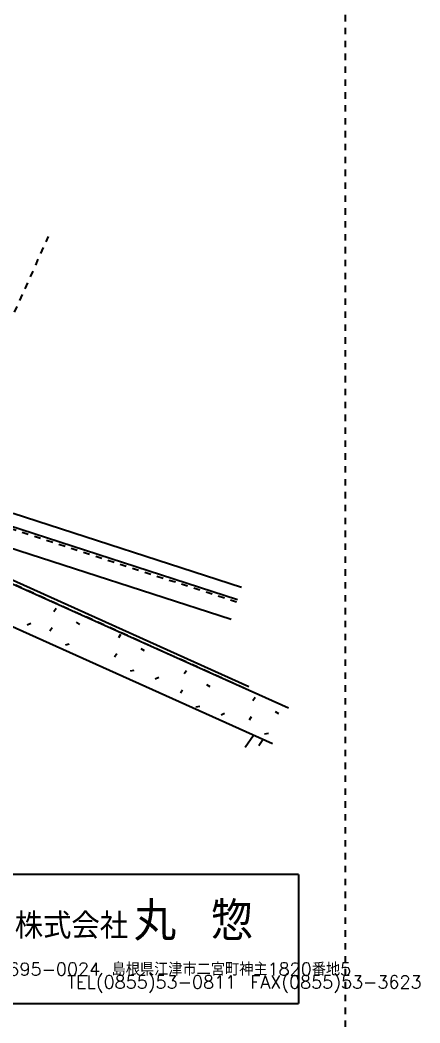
# Model space of a CAD drawing. Extents: x -1727 to 4652, y -2308 to 2357.
# Drawn here: x 2718 to 3028, y 15 to 793 of the extents above; entities that cross this region are included whole.
import ezdxf

# ---------------------------------------------------------------- set-up
doc = ezdxf.new("R2010")
doc.units = 0
doc.header["$LTSCALE"] = 5
doc.linetypes.add('DOT', pattern=[2, 1, -1])
for name, color, linetype in [('0-0', 7, 'CONTINUOUS'), ('0-1', 7, 'CONTINUOUS'), ('0-2', 7, 'CONTINUOUS'), ('0-4', 7, 'CONTINUOUS'), ('0-A', 7, 'CONTINUOUS'), ('0-F', 7, 'CONTINUOUS')]:
    doc.layers.add(name, color=color, linetype=linetype)
doc.styles.get("Standard").update_dxf_attribs({"font": 'txt.shx', "bigfont": 'extfont.shx'})

msp = doc.modelspace()

# ---------------------------------------------------------------- linework, layer by layer
at = {"layer": '0-0', "color": 7, "linetype": 'CONTINUOUS'}
for p, q in [((2933.494, 130.3427), (2333.494, 130.3427)), ((2933.494, 130.3427), (2933.494, 30.3427)), ((2333.494, 30.3427), (2933.494, 30.3427))]:
    msp.add_line(p, q, dxfattribs=at)
at = {"layer": '0-1', "color": 7, "linetype": 'CONTINUOUS'}
msp.add_line((2895.144, 275.9734), (2227.6391, 576.3471), dxfattribs=at)
at = {"layer": '0-1', "color": 7, "linetype": 'DOT'}
msp.add_line((2892.0194, 274.6636), (2226.7324, 574.0392), dxfattribs=at)
at = {"layer": '0-2', "color": 2, "linetype": 'CONTINUOUS'}
for p, q in [((2635.0485, 425.2091), (2886.3177, 343.6437)), ((2881.2485, 328.0314), (2640.7555, 406.0346)), ((2712.2682, 410.6763), (2889.4112, 353.1736))]:
    msp.add_line(p, q, dxfattribs=at)
at = {"layer": '0-2', "color": 2, "linetype": 'DOT'}
msp.add_line((2885.6269, 341.5156), (2671.1101, 411.1506), dxfattribs=at)
at = {"layer": '0-4', "color": 4, "linetype": 'CONTINUOUS'}
for p, q in [((2925.789, 259.2177), (2227.1198, 573.6181)), ((2913.4189, 231.6961), (2227.0606, 540.5567))]:
    msp.add_line(p, q, dxfattribs=at)
at = {"layer": '0-4', "color": 7, "linetype": 'CONTINUOUS'}
for p, q in [((2745.47, 336.6699), (2743.8191, 334.1656)), ((2725.8544, 324.9496), (2723.1724, 323.6064)), ((2742.4051, 321.639), (2740.7537, 319.1342)), ((2761.1343, 325.9607), (2763.6389, 324.3094)), ((2795.6104, 316.4291), (2793.9594, 313.9248)), ((2755.7748, 308.8923), (2752.836, 308.2887)), ((2811.2747, 305.7199), (2813.7793, 304.0686)), ((2792.5454, 301.3982), (2790.894, 298.8934)), ((2805.9152, 288.6516), (2802.9764, 288.048)), ((2846.6523, 288.4109), (2845.0013, 285.9066)), ((2825.149, 283.1635), (2822.467, 281.8203)), ((2843.5873, 273.38), (2841.9359, 270.8752)), ((2862.3166, 277.7017), (2864.8212, 276.0504)), ((2899.9283, 267.5272), (2898.2773, 265.0228)), ((2856.9571, 260.6333), (2854.0183, 260.0297)), ((2915.5926, 256.818), (2918.0972, 255.1666)), ((2876.1909, 255.1453), (2873.5089, 253.8021)), ((2896.8633, 252.4962), (2895.2119, 249.9915)), ((2892.0962, 229.1393), (2898.5664, 238.3797)), ((2902.7575, 230.4177), (2905.9926, 235.0379)), ((2910.2331, 239.7496), (2907.2943, 239.146))]:
    msp.add_line(p, q, dxfattribs=at)
at = {"layer": '0-A', "color": 7, "linetype": 'DOT'}
msp.add_line((2970, -2307.9224), (2970, 2352.946), dxfattribs=at)
at = {"layer": '0-F', "color": 1, "linetype": 'DOT'}
msp.add_line((2602.4844, 320.2462), (2739.7537, 625.2931), dxfattribs=at)

# ---------------------------------------------------------------- texts
at = {"layer": '0-0', "color": 7}
for s, height, p in [('丸 惣', 30, (2805.7443, 78.9816)), ('株式会社', 20, (2713.4231, 80.444)), ('本\u3000社/〒695-0024 島根県江津市二宮町神主1820番地5  ', 10, (2655.1157, 51.888)), ('\u3000\u3000\u3000\u3000\u3000\u3000\u3000\u3000\u3000TEL(0855)53-0811\u3000FAX(0855)53-3623', 10, (2655.1157, 41.888))]:
    msp.add_text(s, height=height, dxfattribs=at).set_placement(p)

doc.saveas('drawing.dxf')
